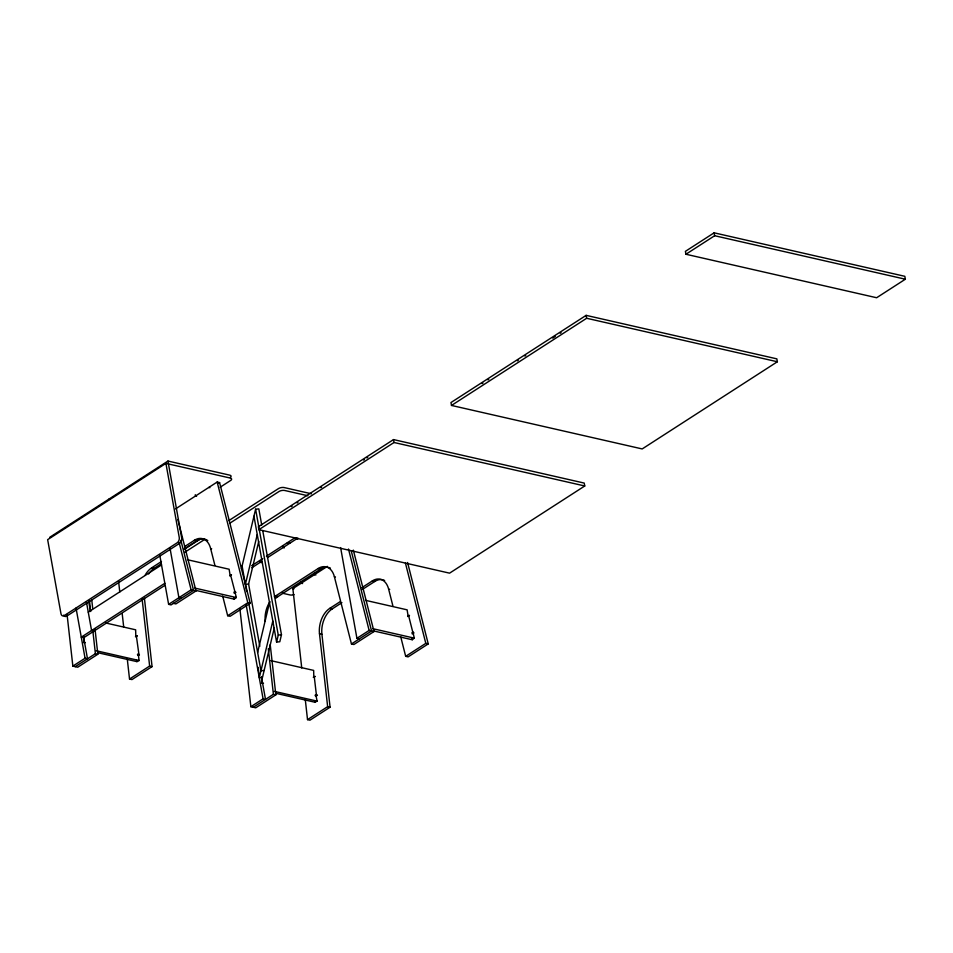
<?xml version="1.0" encoding="UTF-8"?>
<svg xmlns="http://www.w3.org/2000/svg" width="953" height="953" viewBox="0 0 953 953"><rect width="100%" height="100%" fill="white"/><g stroke="black" fill="none" stroke-linecap="round" stroke-linejoin="round"><path stroke-width="1.43" d="M241.431 568.774L255.618 509.212L258.823 508.89L261.718 524.996M257.25 534.562L245.397 584.332L248.602 583.998L258.763 541.352M257.644 652.424L269.508 602.653M272.808 621.011L259.276 677.762L262.48 677.44L274.321 627.801M262.778 530.845L281.469 634.758L279.801 641.75L276.596 642.072L278.264 635.079L255.618 509.212M230.126 575.445L231.496 574.85M229.744 575.934L231.043 574.85L229.995 574.611L229.125 569.239L187.681 559.78M233.878 592.254L234.783 591.539L235.951 592.385M234.188 593.29L235.474 592.278L234.879 591.575L236.308 597.543L234.247 599.151L195.401 590.3M408.003 616.15L409.504 615.447M407.753 616.543L409.051 615.447L407.955 615.102L407.122 609.837L365.69 600.378M411.887 632.852L412.792 632.149L413.947 632.983M412.196 633.888L413.483 632.875L412.887 632.173L414.305 638.141L412.256 639.749L373.397 630.898M49.687 537.325L167.954 461.049L229.709 475.142A4.11 1.727 -10.2 0 1 230.114 477.548M165.917 463.384L47.65 539.66L60.956 613.625A4.11 2.656 -77.2 0 0 64.28 615.59L177.234 542.745A4.11 2.656 -77.2 0 0 179.235 537.349L165.917 463.384L230.233 478.049A4.11 1.727 -10.2 0 1 230.638 480.467L220.143 487.233M175.519 508.902L217.165 482.039L219.595 482.599L250.222 603.309L230.114 616.281L227.672 615.733L222.704 596.125M218.547 483.266L219.595 482.599M145.261 574.957A20.561 13.259 -77.2 0 1 151.706 567.809L161.486 561.508M184.584 546.605L194.352 540.303L196.783 540.851A20.561 13.259 -77.2 0 1 207.778 540.565M148.656 573.956A20.561 13.259 -77.2 0 1 154.136 568.357L161.248 563.771M184.346 548.88L196.783 540.851M184.155 549.428L200.833 538.671M228.839 520.6L278.49 488.591A4.11 1.727 -10.2 0 1 284.208 487.567L311.5 493.797M88.272 612.171L161.522 564.926M184.882 552.204L204.883 539.303M229.59 523.364L279.015 491.498A4.11 1.727 -10.2 0 1 284.733 490.485L307.89 495.763M164.833 583.284L81.279 637.164L83.709 637.724L164.774 585.44M393.518 439.583L258.358 526.759L258.882 529.665L449.578 573.158L584.749 485.982L584.225 483.076L393.518 439.583L394.042 442.49L584.749 485.982M586.143 315.36L450.972 402.535L451.496 405.442L642.191 448.934L777.362 361.759L776.838 358.852L586.143 315.36L586.667 318.266L777.362 361.759M714.131 232.818L685.41 251.342L685.934 254.248L876.629 297.741L905.35 279.217L904.826 276.31L714.131 232.818L714.655 235.725L905.35 279.217M291.308 506.71L292.142 506.174M297.133 502.958L297.967 502.422M320.816 487.686L321.649 487.15M363.617 460.073L364.451 459.537M366.941 457.928L367.775 457.392M482.123 383.642L482.957 383.106M487.948 379.89L488.782 379.354M517.443 360.865L518.277 360.329M524.924 356.041L525.758 355.505M552.764 338.089L553.598 337.553M554.432 337.017L555.265 336.48M560.245 333.264L561.079 332.728M258.882 529.665L394.042 442.49M451.496 405.442L586.667 318.266M685.934 254.248L714.655 235.725M67.067 614.447L72.857 666.111L85.067 658.237L87.497 658.785L83.542 636.842M159.699 554.789L168.621 604.345L191.124 589.836L195.996 590.943L178.83 523.292M75.287 666.659L95.407 653.687L97.837 654.246L95.026 629.171M97.837 654.246L77.717 667.219L72.857 666.111M195.996 590.943L175.876 603.916L173.446 603.356M251.628 565.748L262.706 558.601M266.411 556.218L294.739 537.933M251.818 567.75L261.718 561.365M267.424 557.684L297.86 538.052M127.237 658.642L129.525 679.036L149.633 666.064L152.063 666.612L144.415 598.222M227.672 615.733L247.792 602.761L250.222 603.309M152.063 666.612L131.955 679.584L129.525 679.036M274.357 596.84A20.561 13.259 -77.2 0 1 275.488 596.03L318.123 568.536L320.565 569.084A20.561 13.259 -77.2 0 1 330.417 568.107M275.655 598.353A20.561 13.259 -77.2 0 1 277.919 596.59L320.565 569.084M301.744 667.97L292.857 588.62L327.367 566.368M305.246 699.24L307.521 719.634L327.641 706.661L319.481 633.709A20.561 13.259 -77.2 0 1 329.714 608.407L340.376 601.534M361.699 587.775L372.361 580.901L374.791 581.461A20.561 13.259 -77.2 0 1 384.643 580.484M307.521 719.634L309.963 720.182L330.072 707.209L321.911 634.257A20.561 13.259 -77.2 0 1 332.144 608.955L341.924 602.653M362.354 589.478L374.791 581.461M239.906 608.824L250.865 706.709L263.076 698.835L265.506 699.395L261.551 677.44M340.602 547.57L356.922 638.307L369.133 630.433L374.005 631.541L353.337 550.119M253.295 707.269L273.404 694.296L275.846 694.844L270.223 644.693M318.123 568.536A20.561 13.259 -77.2 0 1 334.396 576.744L351.454 643.954L371.563 630.981L351.228 550.81M275.846 694.844L255.726 707.817L250.865 706.709M374.005 631.541L353.885 644.514L351.454 643.954M400.713 636.723L405.68 656.331L425.8 643.358L428.231 643.906L407.574 562.484M428.231 643.906L408.11 656.879L405.68 656.331M83.53 642.656L85.389 642.584M135.767 636.318L137.315 635.877M135.433 636.795L136.839 635.889L135.791 635.651L135.648 629.802L105.866 623.012M137.423 654.497L138.364 654.008L139.448 654.914M137.756 655.426L138.971 654.794L136.422 636.318M98.088 652.769L136.934 661.632L139.09 660.524L138.268 653.996M261.539 683.253L263.516 683.206M313.37 677.13L315.324 676.475M313.442 677.392L314.847 676.487L313.799 676.249L313.656 670.4L270.926 660.655M315.026 695.297L316.36 694.618L317.444 695.511M315.491 696.155L316.98 695.404L316.563 694.701L315.908 695.154L317.099 701.122L314.943 702.23L276.096 693.367M278.264 635.079L281.469 634.758M264.148 670.447L260.943 670.769L248.781 603.166M230.638 575.231L234.879 591.575M208.814 487.424L209.874 487.662M196.568 496.251L195.508 496.001L195.282 494.726M297.658 539.243L296.431 538.969L296.24 537.873M108.821 499.193L110.036 499.467M287.353 542.71L289.783 543.258M284.351 547.832L283.136 547.546L282.898 546.272M194.352 540.303A20.561 13.259 -77.2 0 1 210.625 548.511L211.685 548.749M334.396 576.744L335.456 576.982M372.361 580.901A20.561 13.259 -77.2 0 1 388.633 589.109L389.694 589.347M261.658 562.592L260.288 562.282L260.05 561.007M315.884 574.969L314.514 574.659L314.287 573.384M302.577 583.546L301.208 583.236L300.981 581.961M292.857 588.62L293.929 588.859M282.41 593.207L289.962 594.934A4.11 1.727 -10.2 0 0 294.072 594.636M151.706 567.809L154.136 568.357M275.488 596.03L277.919 596.59M329.714 608.407L332.144 608.955M194.865 588.096L236.308 597.543M372.873 628.694L414.305 638.141M181.356 598.258L178.914 597.71L169.968 547.951M356.922 638.307L359.352 638.855M265.399 621.368L265.244 621.332A20.561 13.259 -77.2 0 1 269.997 601.629M319.481 633.709L321.911 634.257M168.621 604.345L171.052 604.905L193.566 590.384L180.844 540.28M94.002 631.077L91.571 630.529L86.449 602.034M96.348 650.78L139.09 660.524M274.357 691.378L317.099 701.122M327.641 706.661L330.072 707.209M314.287 676.88L316.36 694.618M405.454 563.187L425.8 643.358M408.646 615.829L412.792 632.149M411.946 638.558L412.256 639.749M388.633 589.109L392.886 605.917M348.476 549.011L369.133 630.433M217.165 482.039L247.792 602.761M233.938 597.96L234.247 599.151M210.625 548.511L214.89 565.32M177.877 519.54L178.509 522.041M179.045 542.233L191.124 589.836M253.951 516.216L276.596 642.072M248.602 583.998L259.812 646.301M242.098 565.975L246.696 591.575M246.184 604.988L263.076 698.835M167.954 461.049L181.666 537.909A4.11 2.656 -77.2 0 1 179.664 543.293L66.71 616.138A4.11 2.656 -77.2 0 1 63.672 615.126M88.617 601.14L90.44 611.278M76.037 608.062L85.067 658.237M314.8 700.931L314.943 702.23M268.305 648.695L273.404 694.296M261.539 676.964L262.206 682.908M258.192 667.362L259.121 675.689M142.104 598.806L149.633 666.064M136.791 660.334L136.934 661.632M118.565 581.151L119.78 592.027M122.21 613.78L123.735 627.372M91.714 599.532L92.727 608.645M89.534 601.26L90.678 611.516M92.846 630.898L95.407 653.687M83.53 636.366L84.198 642.31"/></g></svg>
